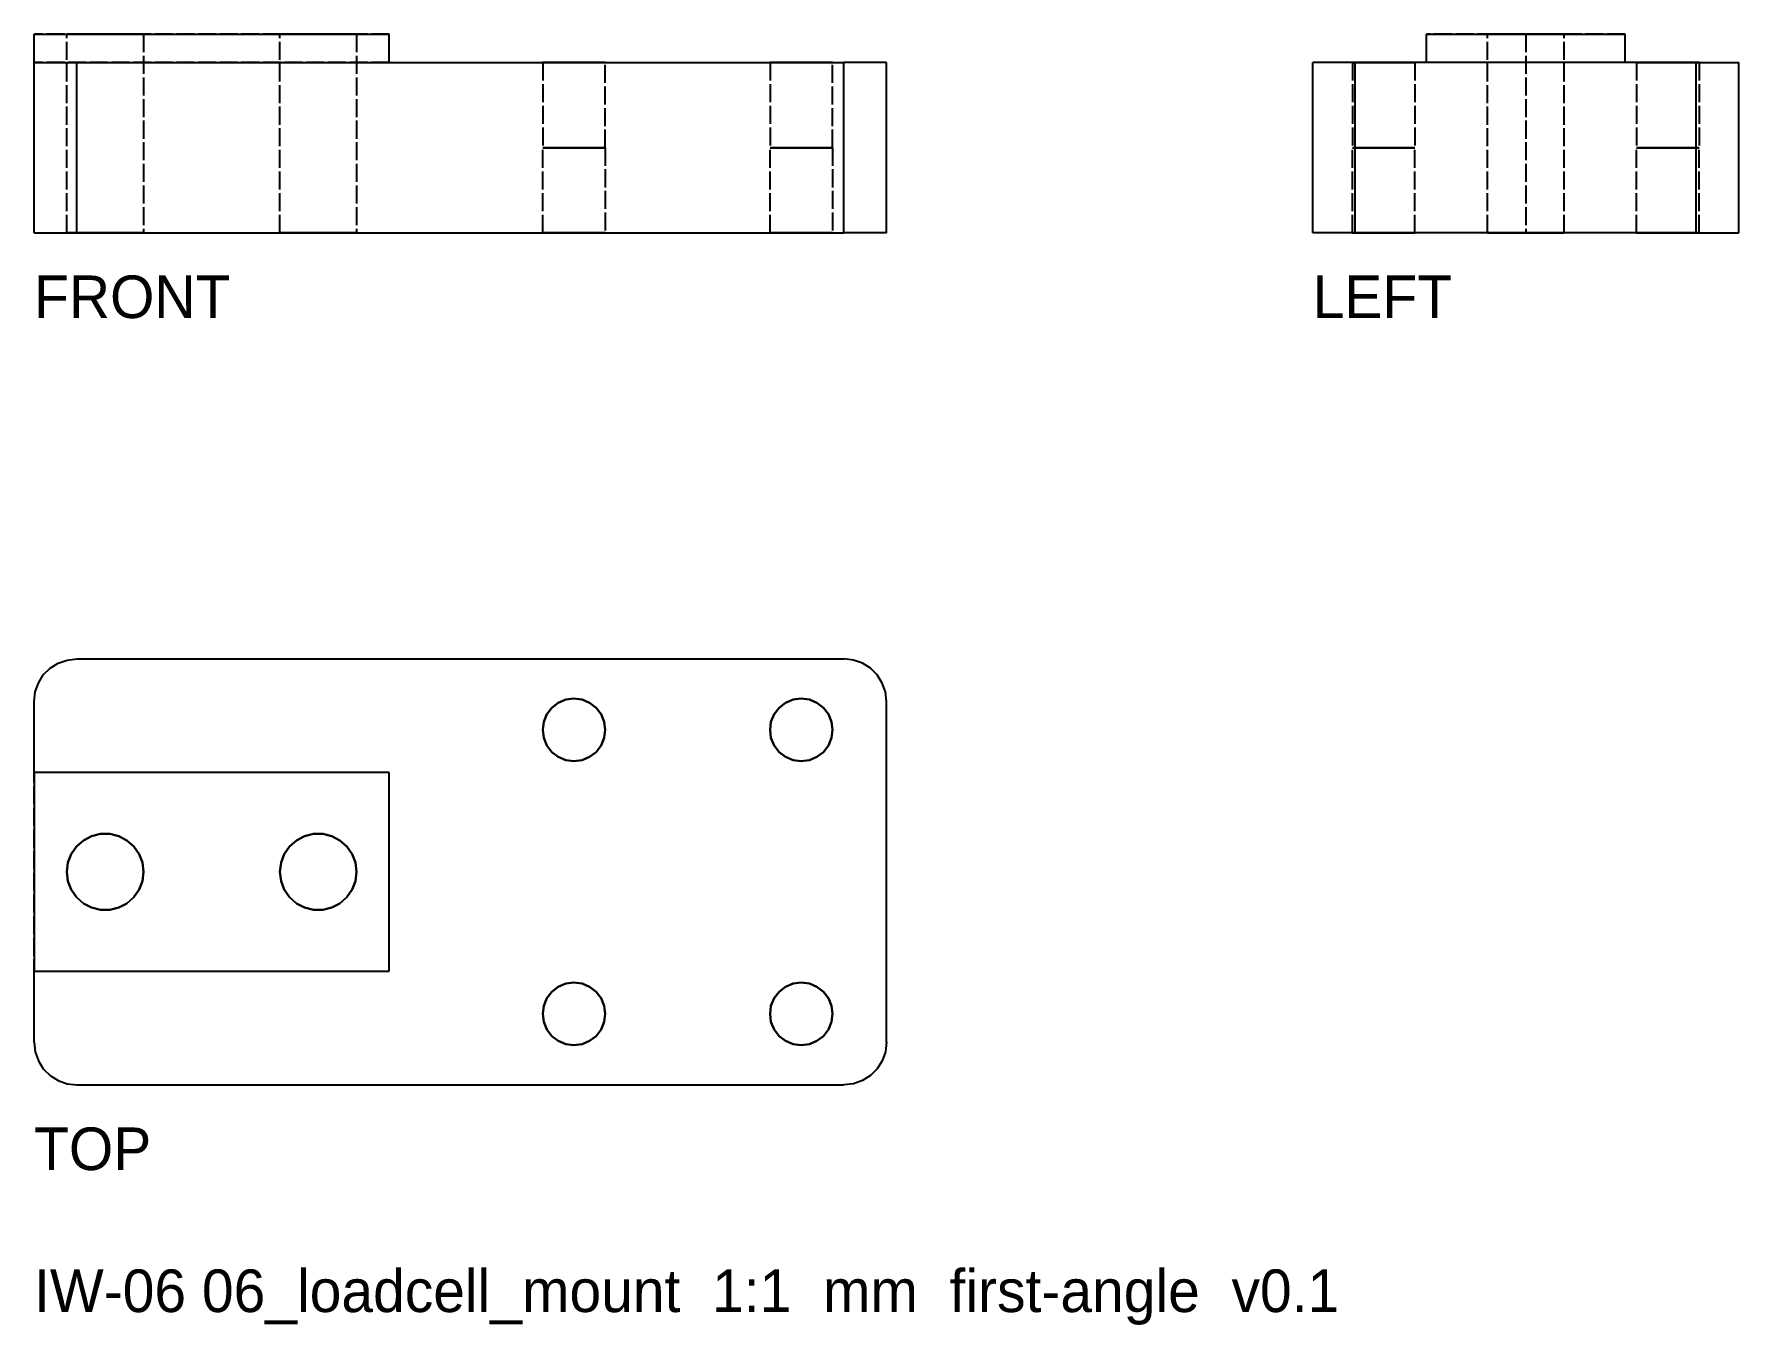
# Model space of a CAD drawing. Header units: millimetres. Extents: x 0 to 120, y -17 to 74.
import ezdxf

# ---------------------------------------------------------------- set-up
doc = ezdxf.new("R2010")
doc.units = ezdxf.units.MM
doc.linetypes.add('DASHED', pattern=[1.524, 1.27, -0.254])
for name, color, linetype in [('HIDDEN', 8, 'DASHED'), ('TEXT', 3, 'Continuous'), ('VISIBLE', 7, 'Continuous')]:
    doc.layers.add(name, color=color, linetype=linetype)

msp = doc.modelspace()

# ---------------------------------------------------------------- linework, layer by layer
at = {"layer": 'HIDDEN'}
for points in [[(0, 72), (0, 74)], [(25, 74), (0, 74)], [(7.7, 74), (7.63, 74), (7.43, 74), (7.11, 74), (6.68, 74), (6.17, 74), (5.6, 74), (5, 74), (4.4, 74), (3.83, 74), (3.32, 74), (2.89, 74), (2.57, 74), (2.37, 74), (2.3, 74)], [(2.3, 74), (2.37, 74), (2.57, 74), (2.89, 74), (3.32, 74), (3.83, 74), (4.4, 74), (5, 74), (5.6, 74), (6.17, 74), (6.68, 74), (7.11, 74), (7.43, 74), (7.63, 74), (7.7, 74)], [(2.3, 60), (2.3, 74)], [(7.7, 74), (7.7, 60)], [(22.7, 74), (22.63, 74), (22.43, 74), (22.11, 74), (21.68, 74), (21.17, 74), (20.6, 74), (20, 74), (19.4, 74), (18.83, 74), (18.32, 74), (17.89, 74), (17.57, 74), (17.37, 74), (17.3, 74)], [(17.3, 74), (17.37, 74), (17.57, 74), (17.89, 74), (18.32, 74), (18.83, 74), (19.4, 74), (20, 74), (20.6, 74), (21.17, 74), (21.68, 74), (22.11, 74), (22.43, 74), (22.63, 74), (22.7, 74)], [(17.3, 60), (17.3, 74)], [(22.7, 74), (22.7, 60)], [(25, 72), (25, 74)], [(98, 72), (98, 74)], [(112, 74), (98, 74)], [(107.7, 74), (107.63, 74), (107.43, 74), (107.11, 74), (106.68, 74), (106.17, 74), (105.6, 74), (105, 74), (104.4, 74), (103.83, 74), (103.32, 74), (102.89, 74), (102.57, 74), (102.37, 74), (102.3, 74)], [(102.3, 74), (102.32, 74), (102.37, 74), (102.45, 74), (102.57, 74), (102.71, 74), (102.89, 74), (103.09, 74), (103.32, 74), (103.56, 74), (103.83, 74), (104.11, 74), (104.4, 74), (104.7, 74), (105, 74)], [(107.7, 74), (107.63, 74), (107.43, 74), (107.11, 74), (106.68, 74), (106.17, 74), (105.6, 74), (105, 74), (104.4, 74), (103.83, 74), (103.32, 74), (102.89, 74), (102.57, 74), (102.37, 74), (102.3, 74)], [(102.3, 74), (102.32, 74), (102.37, 74), (102.45, 74), (102.57, 74), (102.71, 74), (102.89, 74), (103.09, 74), (103.32, 74), (103.56, 74), (103.83, 74), (104.11, 74), (104.4, 74), (104.7, 74), (105, 74)], [(102.3, 60), (102.3, 74)], [(102.3, 60), (102.3, 74)], [(105, 74), (105.3, 74), (105.6, 74), (105.89, 74), (106.17, 74), (106.44, 74), (106.68, 74), (106.91, 74), (107.11, 74), (107.29, 74), (107.43, 74), (107.55, 74), (107.63, 74), (107.68, 74), (107.7, 74)], [(105, 74), (105.3, 74), (105.6, 74), (105.89, 74), (106.17, 74), (106.44, 74), (106.68, 74), (106.91, 74), (107.11, 74), (107.29, 74), (107.43, 74), (107.55, 74), (107.63, 74), (107.68, 74), (107.7, 74)], [(105, 74), (105, 60)], [(105, 74), (105, 60)], [(107.7, 60), (107.7, 74)], [(107.7, 60), (107.7, 74)], [(112, 72), (112, 74)], [(0, 60), (0, 72)], [(0, 72), (25, 72)], [(25, 72), (0, 72)], [(0, 72), (0.02, 72), (0.08, 72), (0.17, 72), (0.3, 72), (0.46, 72), (0.65, 72), (0.88, 72), (1.13, 72), (1.4, 72), (1.7, 72), (2.01, 72), (2.33, 72), (2.66, 72), (3, 72)], [(3, 72), (57, 72)], [(40.2, 72), (40.14, 72), (39.98, 72), (39.72, 72), (39.37, 72), (38.95, 72), (38.49, 72), (38, 72), (37.51, 72), (37.05, 72), (36.63, 72), (36.28, 72), (36.02, 72), (35.86, 72), (35.8, 72)], [(35.8, 72), (35.86, 72), (36.02, 72), (36.28, 72), (36.63, 72), (37.05, 72), (37.51, 72), (38, 72), (38.49, 72), (38.95, 72), (39.37, 72), (39.72, 72), (39.98, 72), (40.14, 72), (40.2, 72)], [(40.2, 72), (40.14, 72), (39.98, 72), (39.72, 72), (39.37, 72), (38.95, 72), (38.49, 72), (38, 72), (37.51, 72), (37.05, 72), (36.63, 72), (36.28, 72), (36.02, 72), (35.86, 72), (35.8, 72)], [(35.8, 72), (35.86, 72), (36.02, 72), (36.28, 72), (36.63, 72), (37.05, 72), (37.51, 72), (38, 72), (38.49, 72), (38.95, 72), (39.37, 72), (39.72, 72), (39.98, 72), (40.14, 72), (40.2, 72)], [(35.8, 72), (35.8, 66)], [(35.8, 72), (35.8, 66)], [(40.2, 66), (40.2, 72)], [(40.2, 66), (40.2, 72)], [(56.2, 72), (56.14, 72), (55.98, 72), (55.72, 72), (55.37, 72), (54.95, 72), (54.49, 72), (54, 72), (53.51, 72), (53.05, 72), (52.63, 72), (52.28, 72), (52.02, 72), (51.86, 72), (51.8, 72)], [(51.8, 72), (51.86, 72), (52.02, 72), (52.28, 72), (52.63, 72), (53.05, 72), (53.51, 72), (54, 72), (54.49, 72), (54.95, 72), (55.37, 72), (55.72, 72), (55.98, 72), (56.14, 72), (56.2, 72)], [(56.2, 72), (56.14, 72), (55.98, 72), (55.72, 72), (55.37, 72), (54.95, 72), (54.49, 72), (54, 72), (53.51, 72), (53.05, 72), (52.63, 72), (52.28, 72), (52.02, 72), (51.86, 72), (51.8, 72)], [(51.8, 72), (51.86, 72), (52.02, 72), (52.28, 72), (52.63, 72), (53.05, 72), (53.51, 72), (54, 72), (54.49, 72), (54.95, 72), (55.37, 72), (55.72, 72), (55.98, 72), (56.14, 72), (56.2, 72)], [(51.8, 72), (51.8, 66)], [(51.8, 72), (51.8, 66)], [(56.2, 66), (56.2, 72)], [(56.2, 66), (56.2, 72)], [(60, 72), (59.98, 72), (59.92, 72), (59.83, 72), (59.7, 72), (59.54, 72), (59.35, 72), (59.12, 72), (58.87, 72), (58.6, 72), (58.3, 72), (57.99, 72), (57.67, 72), (57.34, 72), (57, 72)], [(60, 60), (60, 72)], [(93, 72), (92.66, 72), (92.33, 72), (92.01, 72), (91.7, 72), (91.4, 72), (91.13, 72), (90.88, 72), (90.65, 72), (90.46, 72), (90.3, 72), (90.17, 72), (90.08, 72), (90.02, 72), (90, 72)], [(90, 60), (90, 72)], [(97.2, 72), (97.14, 72), (96.98, 72), (96.72, 72), (96.37, 72), (95.95, 72), (95.49, 72), (95, 72), (94.51, 72), (94.05, 72), (93.63, 72), (93.28, 72), (93.02, 72), (92.86, 72), (92.8, 72)], [(92.8, 72), (92.81, 72), (92.86, 72), (92.92, 72), (93.02, 72), (93.14, 72), (93.28, 72), (93.44, 72), (93.63, 72), (93.83, 72), (94.05, 72), (94.27, 72), (94.51, 72), (94.75, 72), (95, 72)], [(97.2, 72), (97.14, 72), (96.98, 72), (96.72, 72), (96.37, 72), (95.95, 72), (95.49, 72), (95, 72), (94.51, 72), (94.05, 72), (93.63, 72), (93.28, 72), (93.02, 72), (92.86, 72), (92.8, 72)], [(92.8, 72), (92.81, 72), (92.86, 72), (92.92, 72), (93.02, 72), (93.14, 72), (93.28, 72), (93.44, 72), (93.63, 72), (93.83, 72), (94.05, 72), (94.27, 72), (94.51, 72), (94.75, 72), (95, 72)], [(92.8, 72), (92.8, 66)], [(92.8, 72), (92.8, 66)], [(117, 72), (93, 72)], [(95, 72), (95.25, 72), (95.49, 72), (95.73, 72), (95.95, 72), (96.17, 72), (96.37, 72), (96.56, 72), (96.72, 72), (96.86, 72), (96.98, 72), (97.08, 72), (97.14, 72), (97.19, 72), (97.2, 72)], [(95, 72), (95.25, 72), (95.49, 72), (95.73, 72), (95.95, 72), (96.17, 72), (96.37, 72), (96.56, 72), (96.72, 72), (96.86, 72), (96.98, 72), (97.08, 72), (97.14, 72), (97.19, 72), (97.2, 72)], [(97.2, 72), (97.2, 66)], [(97.2, 72), (97.2, 66)], [(112, 72), (98, 72)], [(117.2, 72), (117.14, 72), (116.98, 72), (116.72, 72), (116.37, 72), (115.95, 72), (115.49, 72), (115, 72), (114.51, 72), (114.05, 72), (113.63, 72), (113.28, 72), (113.02, 72), (112.86, 72), (112.8, 72)], [(112.8, 72), (112.81, 72), (112.86, 72), (112.92, 72), (113.02, 72), (113.14, 72), (113.28, 72), (113.44, 72), (113.63, 72), (113.83, 72), (114.05, 72), (114.27, 72), (114.51, 72), (114.75, 72), (115, 72)], [(117.2, 72), (117.14, 72), (116.98, 72), (116.72, 72), (116.37, 72), (115.95, 72), (115.49, 72), (115, 72), (114.51, 72), (114.05, 72), (113.63, 72), (113.28, 72), (113.02, 72), (112.86, 72), (112.8, 72)], [(112.8, 72), (112.81, 72), (112.86, 72), (112.92, 72), (113.02, 72), (113.14, 72), (113.28, 72), (113.44, 72), (113.63, 72), (113.83, 72), (114.05, 72), (114.27, 72), (114.51, 72), (114.75, 72), (115, 72)], [(112.8, 72), (112.8, 66)], [(112.8, 72), (112.8, 66)], [(115, 72), (115.25, 72), (115.49, 72), (115.73, 72), (115.95, 72), (116.17, 72), (116.37, 72), (116.56, 72), (116.72, 72), (116.86, 72), (116.98, 72), (117.08, 72), (117.14, 72), (117.19, 72), (117.2, 72)], [(115, 72), (115.25, 72), (115.49, 72), (115.73, 72), (115.95, 72), (116.17, 72), (116.37, 72), (116.56, 72), (116.72, 72), (116.86, 72), (116.98, 72), (117.08, 72), (117.14, 72), (117.19, 72), (117.2, 72)], [(117, 72), (117.34, 72), (117.67, 72), (117.99, 72), (118.3, 72), (118.6, 72), (118.87, 72), (119.12, 72), (119.35, 72), (119.54, 72), (119.7, 72), (119.83, 72), (119.92, 72), (119.98, 72), (120, 72)], [(117.2, 72), (117.2, 66)], [(117.2, 72), (117.2, 66)], [(120, 60), (120, 72)], [(40.2, 66), (40.14, 66), (39.98, 66), (39.72, 66), (39.37, 66), (38.95, 66), (38.49, 66), (38, 66), (37.51, 66), (37.05, 66), (36.63, 66), (36.28, 66), (36.02, 66), (35.86, 66), (35.8, 66)], [(35.8, 66), (35.86, 66), (36.02, 66), (36.28, 66), (36.63, 66), (37.05, 66), (37.51, 66), (38, 66), (38.49, 66), (38.95, 66), (39.37, 66), (39.72, 66), (39.98, 66), (40.14, 66), (40.2, 66)], [(40.2, 66), (40.14, 66), (39.98, 66), (39.72, 66), (39.37, 66), (38.95, 66), (38.49, 66), (38, 66), (37.51, 66), (37.05, 66), (36.63, 66), (36.28, 66), (36.02, 66), (35.86, 66), (35.8, 66)], [(35.8, 66), (35.86, 66), (36.02, 66), (36.28, 66), (36.63, 66), (37.05, 66), (37.51, 66), (38, 66), (38.49, 66), (38.95, 66), (39.37, 66), (39.72, 66), (39.98, 66), (40.14, 66), (40.2, 66)], [(35.8, 60), (35.8, 66)], [(35.8, 60), (35.8, 66)], [(40.2, 66), (40.2, 60)], [(40.2, 66), (40.2, 60)], [(56.2, 66), (56.14, 66), (55.98, 66), (55.72, 66), (55.37, 66), (54.95, 66), (54.49, 66), (54, 66), (53.51, 66), (53.05, 66), (52.63, 66), (52.28, 66), (52.02, 66), (51.86, 66), (51.8, 66)], [(51.8, 66), (51.86, 66), (52.02, 66), (52.28, 66), (52.63, 66), (53.05, 66), (53.51, 66), (54, 66), (54.49, 66), (54.95, 66), (55.37, 66), (55.72, 66), (55.98, 66), (56.14, 66), (56.2, 66)], [(56.2, 66), (56.14, 66), (55.98, 66), (55.72, 66), (55.37, 66), (54.95, 66), (54.49, 66), (54, 66), (53.51, 66), (53.05, 66), (52.63, 66), (52.28, 66), (52.02, 66), (51.86, 66), (51.8, 66)], [(51.8, 66), (51.86, 66), (52.02, 66), (52.28, 66), (52.63, 66), (53.05, 66), (53.51, 66), (54, 66), (54.49, 66), (54.95, 66), (55.37, 66), (55.72, 66), (55.98, 66), (56.14, 66), (56.2, 66)], [(51.8, 60), (51.8, 66)], [(51.8, 60), (51.8, 66)], [(56.2, 66), (56.2, 60)], [(56.2, 66), (56.2, 60)], [(95, 66), (94.75, 66), (94.51, 66), (94.27, 66), (94.05, 66), (93.83, 66), (93.63, 66), (93.44, 66), (93.28, 66), (93.14, 66), (93.02, 66), (92.92, 66), (92.86, 66), (92.81, 66), (92.8, 66)], [(92.8, 66), (92.86, 66), (93.02, 66), (93.28, 66), (93.63, 66), (94.05, 66), (94.51, 66), (95, 66), (95.49, 66), (95.95, 66), (96.37, 66), (96.72, 66), (96.98, 66), (97.14, 66), (97.2, 66)], [(95, 66), (94.75, 66), (94.51, 66), (94.27, 66), (94.05, 66), (93.83, 66), (93.63, 66), (93.44, 66), (93.28, 66), (93.14, 66), (93.02, 66), (92.92, 66), (92.86, 66), (92.81, 66), (92.8, 66)], [(92.8, 66), (92.86, 66), (93.02, 66), (93.28, 66), (93.63, 66), (94.05, 66), (94.51, 66), (95, 66), (95.49, 66), (95.95, 66), (96.37, 66), (96.72, 66), (96.98, 66), (97.14, 66), (97.2, 66)], [(92.8, 60), (92.8, 66)], [(92.8, 60), (92.8, 66)], [(97.2, 66), (97.19, 66), (97.14, 66), (97.08, 66), (96.98, 66), (96.86, 66), (96.72, 66), (96.56, 66), (96.37, 66), (96.17, 66), (95.95, 66), (95.73, 66), (95.49, 66), (95.25, 66), (95, 66)], [(97.2, 66), (97.19, 66), (97.14, 66), (97.08, 66), (96.98, 66), (96.86, 66), (96.72, 66), (96.56, 66), (96.37, 66), (96.17, 66), (95.95, 66), (95.73, 66), (95.49, 66), (95.25, 66), (95, 66)], [(97.2, 60), (97.2, 66)], [(97.2, 60), (97.2, 66)], [(115, 66), (114.75, 66), (114.51, 66), (114.27, 66), (114.05, 66), (113.83, 66), (113.63, 66), (113.44, 66), (113.28, 66), (113.14, 66), (113.02, 66), (112.92, 66), (112.86, 66), (112.81, 66), (112.8, 66)], [(112.8, 66), (112.86, 66), (113.02, 66), (113.28, 66), (113.63, 66), (114.05, 66), (114.51, 66), (115, 66), (115.49, 66), (115.95, 66), (116.37, 66), (116.72, 66), (116.98, 66), (117.14, 66), (117.2, 66)], [(115, 66), (114.75, 66), (114.51, 66), (114.27, 66), (114.05, 66), (113.83, 66), (113.63, 66), (113.44, 66), (113.28, 66), (113.14, 66), (113.02, 66), (112.92, 66), (112.86, 66), (112.81, 66), (112.8, 66)], [(112.8, 66), (112.86, 66), (113.02, 66), (113.28, 66), (113.63, 66), (114.05, 66), (114.51, 66), (115, 66), (115.49, 66), (115.95, 66), (116.37, 66), (116.72, 66), (116.98, 66), (117.14, 66), (117.2, 66)], [(112.8, 60), (112.8, 66)], [(112.8, 60), (112.8, 66)], [(117.2, 66), (117.19, 66), (117.14, 66), (117.08, 66), (116.98, 66), (116.86, 66), (116.72, 66), (116.56, 66), (116.37, 66), (116.17, 66), (115.95, 66), (115.73, 66), (115.49, 66), (115.25, 66), (115, 66)], [(117.2, 66), (117.19, 66), (117.14, 66), (117.08, 66), (116.98, 66), (116.86, 66), (116.72, 66), (116.56, 66), (116.37, 66), (116.17, 66), (115.95, 66), (115.73, 66), (115.49, 66), (115.25, 66), (115, 66)], [(117.2, 60), (117.2, 66)], [(117.2, 60), (117.2, 66)], [(0, 60), (0.02, 60), (0.08, 60), (0.17, 60), (0.3, 60), (0.46, 60), (0.65, 60), (0.88, 60), (1.13, 60), (1.4, 60), (1.7, 60), (2.01, 60), (2.33, 60), (2.66, 60), (3, 60)], [(7.7, 60), (7.63, 60), (7.43, 60), (7.11, 60), (6.68, 60), (6.17, 60), (5.6, 60), (5, 60), (4.4, 60), (3.83, 60), (3.32, 60), (2.89, 60), (2.57, 60), (2.37, 60), (2.3, 60)], [(2.3, 60), (2.37, 60), (2.57, 60), (2.89, 60), (3.32, 60), (3.83, 60), (4.4, 60), (5, 60), (5.6, 60), (6.17, 60), (6.68, 60), (7.11, 60), (7.43, 60), (7.63, 60), (7.7, 60)], [(3, 60), (57, 60)], [(22.7, 60), (22.63, 60), (22.43, 60), (22.11, 60), (21.68, 60), (21.17, 60), (20.6, 60), (20, 60), (19.4, 60), (18.83, 60), (18.32, 60), (17.89, 60), (17.57, 60), (17.37, 60), (17.3, 60)], [(17.3, 60), (17.37, 60), (17.57, 60), (17.89, 60), (18.32, 60), (18.83, 60), (19.4, 60), (20, 60), (20.6, 60), (21.17, 60), (21.68, 60), (22.11, 60), (22.43, 60), (22.63, 60), (22.7, 60)], [(40.2, 60), (40.14, 60), (39.98, 60), (39.72, 60), (39.37, 60), (38.95, 60), (38.49, 60), (38, 60), (37.51, 60), (37.05, 60), (36.63, 60), (36.28, 60), (36.02, 60), (35.86, 60), (35.8, 60)], [(35.8, 60), (35.86, 60), (36.02, 60), (36.28, 60), (36.63, 60), (37.05, 60), (37.51, 60), (38, 60), (38.49, 60), (38.95, 60), (39.37, 60), (39.72, 60), (39.98, 60), (40.14, 60), (40.2, 60)], [(40.2, 60), (40.14, 60), (39.98, 60), (39.72, 60), (39.37, 60), (38.95, 60), (38.49, 60), (38, 60), (37.51, 60), (37.05, 60), (36.63, 60), (36.28, 60), (36.02, 60), (35.86, 60), (35.8, 60)], [(35.8, 60), (35.86, 60), (36.02, 60), (36.28, 60), (36.63, 60), (37.05, 60), (37.51, 60), (38, 60), (38.49, 60), (38.95, 60), (39.37, 60), (39.72, 60), (39.98, 60), (40.14, 60), (40.2, 60)], [(56.2, 60), (56.14, 60), (55.98, 60), (55.72, 60), (55.37, 60), (54.95, 60), (54.49, 60), (54, 60), (53.51, 60), (53.05, 60), (52.63, 60), (52.28, 60), (52.02, 60), (51.86, 60), (51.8, 60)], [(51.8, 60), (51.86, 60), (52.02, 60), (52.28, 60), (52.63, 60), (53.05, 60), (53.51, 60), (54, 60), (54.49, 60), (54.95, 60), (55.37, 60), (55.72, 60), (55.98, 60), (56.14, 60), (56.2, 60)], [(56.2, 60), (56.14, 60), (55.98, 60), (55.72, 60), (55.37, 60), (54.95, 60), (54.49, 60), (54, 60), (53.51, 60), (53.05, 60), (52.63, 60), (52.28, 60), (52.02, 60), (51.86, 60), (51.8, 60)], [(51.8, 60), (51.86, 60), (52.02, 60), (52.28, 60), (52.63, 60), (53.05, 60), (53.51, 60), (54, 60), (54.49, 60), (54.95, 60), (55.37, 60), (55.72, 60), (55.98, 60), (56.14, 60), (56.2, 60)], [(60, 60), (59.98, 60), (59.92, 60), (59.83, 60), (59.7, 60), (59.54, 60), (59.35, 60), (59.12, 60), (58.87, 60), (58.6, 60), (58.3, 60), (57.99, 60), (57.67, 60), (57.34, 60), (57, 60)], [(93, 60), (92.66, 60), (92.33, 60), (92.01, 60), (91.7, 60), (91.4, 60), (91.13, 60), (90.88, 60), (90.65, 60), (90.46, 60), (90.3, 60), (90.17, 60), (90.08, 60), (90.02, 60), (90, 60)], [(95, 60), (94.75, 60), (94.51, 60), (94.27, 60), (94.05, 60), (93.83, 60), (93.63, 60), (93.44, 60), (93.28, 60), (93.14, 60), (93.02, 60), (92.92, 60), (92.86, 60), (92.81, 60), (92.8, 60)], [(92.8, 60), (92.86, 60), (93.02, 60), (93.28, 60), (93.63, 60), (94.05, 60), (94.51, 60), (95, 60), (95.49, 60), (95.95, 60), (96.37, 60), (96.72, 60), (96.98, 60), (97.14, 60), (97.2, 60)], [(95, 60), (94.75, 60), (94.51, 60), (94.27, 60), (94.05, 60), (93.83, 60), (93.63, 60), (93.44, 60), (93.28, 60), (93.14, 60), (93.02, 60), (92.92, 60), (92.86, 60), (92.81, 60), (92.8, 60)], [(92.8, 60), (92.86, 60), (93.02, 60), (93.28, 60), (93.63, 60), (94.05, 60), (94.51, 60), (95, 60), (95.49, 60), (95.95, 60), (96.37, 60), (96.72, 60), (96.98, 60), (97.14, 60), (97.2, 60)], [(117, 60), (93, 60)], [(97.2, 60), (97.19, 60), (97.14, 60), (97.08, 60), (96.98, 60), (96.86, 60), (96.72, 60), (96.56, 60), (96.37, 60), (96.17, 60), (95.95, 60), (95.73, 60), (95.49, 60), (95.25, 60), (95, 60)], [(97.2, 60), (97.19, 60), (97.14, 60), (97.08, 60), (96.98, 60), (96.86, 60), (96.72, 60), (96.56, 60), (96.37, 60), (96.17, 60), (95.95, 60), (95.73, 60), (95.49, 60), (95.25, 60), (95, 60)], [(105, 60), (104.7, 60), (104.4, 60), (104.11, 60), (103.83, 60), (103.56, 60), (103.32, 60), (103.09, 60), (102.89, 60), (102.71, 60), (102.57, 60), (102.45, 60), (102.37, 60), (102.32, 60), (102.3, 60)], [(102.3, 60), (102.37, 60), (102.57, 60), (102.89, 60), (103.32, 60), (103.83, 60), (104.4, 60), (105, 60), (105.6, 60), (106.17, 60), (106.68, 60), (107.11, 60), (107.43, 60), (107.63, 60), (107.7, 60)], [(105, 60), (104.7, 60), (104.4, 60), (104.11, 60), (103.83, 60), (103.56, 60), (103.32, 60), (103.09, 60), (102.89, 60), (102.71, 60), (102.57, 60), (102.45, 60), (102.37, 60), (102.32, 60), (102.3, 60)], [(102.3, 60), (102.37, 60), (102.57, 60), (102.89, 60), (103.32, 60), (103.83, 60), (104.4, 60), (105, 60), (105.6, 60), (106.17, 60), (106.68, 60), (107.11, 60), (107.43, 60), (107.63, 60), (107.7, 60)], [(107.7, 60), (107.68, 60), (107.63, 60), (107.55, 60), (107.43, 60), (107.29, 60), (107.11, 60), (106.91, 60), (106.68, 60), (106.44, 60), (106.17, 60), (105.89, 60), (105.6, 60), (105.3, 60), (105, 60)], [(107.7, 60), (107.68, 60), (107.63, 60), (107.55, 60), (107.43, 60), (107.29, 60), (107.11, 60), (106.91, 60), (106.68, 60), (106.44, 60), (106.17, 60), (105.89, 60), (105.6, 60), (105.3, 60), (105, 60)], [(115, 60), (114.75, 60), (114.51, 60), (114.27, 60), (114.05, 60), (113.83, 60), (113.63, 60), (113.44, 60), (113.28, 60), (113.14, 60), (113.02, 60), (112.92, 60), (112.86, 60), (112.81, 60), (112.8, 60)], [(112.8, 60), (112.86, 60), (113.02, 60), (113.28, 60), (113.63, 60), (114.05, 60), (114.51, 60), (115, 60), (115.49, 60), (115.95, 60), (116.37, 60), (116.72, 60), (116.98, 60), (117.14, 60), (117.2, 60)], [(115, 60), (114.75, 60), (114.51, 60), (114.27, 60), (114.05, 60), (113.83, 60), (113.63, 60), (113.44, 60), (113.28, 60), (113.14, 60), (113.02, 60), (112.92, 60), (112.86, 60), (112.81, 60), (112.8, 60)], [(112.8, 60), (112.86, 60), (113.02, 60), (113.28, 60), (113.63, 60), (114.05, 60), (114.51, 60), (115, 60), (115.49, 60), (115.95, 60), (116.37, 60), (116.72, 60), (116.98, 60), (117.14, 60), (117.2, 60)], [(117.2, 60), (117.19, 60), (117.14, 60), (117.08, 60), (116.98, 60), (116.86, 60), (116.72, 60), (116.56, 60), (116.37, 60), (116.17, 60), (115.95, 60), (115.73, 60), (115.49, 60), (115.25, 60), (115, 60)], [(117.2, 60), (117.19, 60), (117.14, 60), (117.08, 60), (116.98, 60), (116.86, 60), (116.72, 60), (116.56, 60), (116.37, 60), (116.17, 60), (115.95, 60), (115.73, 60), (115.49, 60), (115.25, 60), (115, 60)], [(117, 60), (117.34, 60), (117.67, 60), (117.99, 60), (118.3, 60), (118.6, 60), (118.87, 60), (119.12, 60), (119.35, 60), (119.54, 60), (119.7, 60), (119.83, 60), (119.92, 60), (119.98, 60), (120, 60)], [(0, 27), (0.08, 27.67), (0.3, 28.3), (0.65, 28.87), (1.13, 29.35), (1.7, 29.7), (2.33, 29.92), (3, 30)], [(3, 30), (57, 30)], [(60, 27), (59.92, 27.67), (59.7, 28.3), (59.35, 28.87), (58.87, 29.35), (58.3, 29.7), (57.67, 29.92), (57, 30)], [(0, 3), (0, 27)], [(40.2, 25), (40.13, 25.57), (39.91, 26.1), (39.56, 26.56), (39.1, 26.91), (38.57, 27.13), (38, 27.2), (37.43, 27.13), (36.9, 26.91), (36.44, 26.56), (36.09, 26.1), (35.87, 25.57), (35.8, 25), (35.87, 24.43), (36.09, 23.9), (36.44, 23.44), (36.9, 23.09), (37.43, 22.87), (38, 22.8), (38.57, 22.87), (39.1, 23.09), (39.56, 23.44), (39.91, 23.9), (40.13, 24.43), (40.2, 25)], [(40.2, 25), (40.13, 25.57), (39.91, 26.1), (39.56, 26.56), (39.1, 26.91), (38.57, 27.13), (38, 27.2), (37.43, 27.13), (36.9, 26.91), (36.44, 26.56), (36.09, 26.1), (35.87, 25.57), (35.8, 25), (35.87, 24.43), (36.09, 23.9), (36.44, 23.44), (36.9, 23.09), (37.43, 22.87), (38, 22.8), (38.57, 22.87), (39.1, 23.09), (39.56, 23.44), (39.91, 23.9), (40.13, 24.43), (40.2, 25)], [(56.2, 25), (56.13, 25.57), (55.91, 26.1), (55.56, 26.56), (55.1, 26.91), (54.57, 27.13), (54, 27.2), (53.43, 27.13), (52.9, 26.91), (52.44, 26.56), (52.09, 26.1), (51.87, 25.57), (51.8, 25), (51.87, 24.43), (52.09, 23.9), (52.44, 23.44), (52.9, 23.09), (53.43, 22.87), (54, 22.8), (54.57, 22.87), (55.1, 23.09), (55.56, 23.44), (55.91, 23.9), (56.13, 24.43), (56.2, 25)], [(56.2, 25), (56.13, 25.57), (55.91, 26.1), (55.56, 26.56), (55.1, 26.91), (54.57, 27.13), (54, 27.2), (53.43, 27.13), (52.9, 26.91), (52.44, 26.56), (52.09, 26.1), (51.87, 25.57), (51.8, 25), (51.87, 24.43), (52.09, 23.9), (52.44, 23.44), (52.9, 23.09), (53.43, 22.87), (54, 22.8), (54.57, 22.87), (55.1, 23.09), (55.56, 23.44), (55.91, 23.9), (56.13, 24.43), (56.2, 25)], [(60, 3), (60, 27)], [(25, 22), (0, 22)], [(25, 8), (25, 22)], [(7.7, 15), (7.62, 15.65), (7.39, 16.25), (7.02, 16.79), (6.53, 17.22), (5.96, 17.52), (5.33, 17.68), (4.67, 17.68), (4.04, 17.52), (3.47, 17.22), (2.98, 16.79), (2.61, 16.25), (2.38, 15.65), (2.3, 15), (2.38, 14.35), (2.61, 13.75), (2.98, 13.21), (3.47, 12.78), (4.04, 12.48), (4.67, 12.32), (5.33, 12.32), (5.96, 12.48), (6.53, 12.78), (7.02, 13.21), (7.39, 13.75), (7.62, 14.35), (7.7, 15)], [(22.7, 15), (22.62, 15.65), (22.39, 16.25), (22.02, 16.79), (21.53, 17.22), (20.96, 17.52), (20.33, 17.68), (19.67, 17.68), (19.04, 17.52), (18.47, 17.22), (17.98, 16.79), (17.61, 16.25), (17.38, 15.65), (17.3, 15), (17.38, 14.35), (17.61, 13.75), (17.98, 13.21), (18.47, 12.78), (19.04, 12.48), (19.67, 12.32), (20.33, 12.32), (20.96, 12.48), (21.53, 12.78), (22.02, 13.21), (22.39, 13.75), (22.62, 14.35), (22.7, 15)], [(0, 8), (25, 8)], [(40.2, 5), (40.13, 5.57), (39.91, 6.1), (39.56, 6.56), (39.1, 6.91), (38.57, 7.13), (38, 7.2), (37.43, 7.13), (36.9, 6.91), (36.44, 6.56), (36.09, 6.1), (35.87, 5.57), (35.8, 5), (35.87, 4.43), (36.09, 3.9), (36.44, 3.44), (36.9, 3.09), (37.43, 2.87), (38, 2.8), (38.57, 2.87), (39.1, 3.09), (39.56, 3.44), (39.91, 3.9), (40.13, 4.43), (40.2, 5)], [(40.2, 5), (40.13, 5.57), (39.91, 6.1), (39.56, 6.56), (39.1, 6.91), (38.57, 7.13), (38, 7.2), (37.43, 7.13), (36.9, 6.91), (36.44, 6.56), (36.09, 6.1), (35.87, 5.57), (35.8, 5), (35.87, 4.43), (36.09, 3.9), (36.44, 3.44), (36.9, 3.09), (37.43, 2.87), (38, 2.8), (38.57, 2.87), (39.1, 3.09), (39.56, 3.44), (39.91, 3.9), (40.13, 4.43), (40.2, 5)], [(56.2, 5), (56.13, 5.57), (55.91, 6.1), (55.56, 6.56), (55.1, 6.91), (54.57, 7.13), (54, 7.2), (53.43, 7.13), (52.9, 6.91), (52.44, 6.56), (52.09, 6.1), (51.87, 5.57), (51.8, 5), (51.87, 4.43), (52.09, 3.9), (52.44, 3.44), (52.9, 3.09), (53.43, 2.87), (54, 2.8), (54.57, 2.87), (55.1, 3.09), (55.56, 3.44), (55.91, 3.9), (56.13, 4.43), (56.2, 5)], [(56.2, 5), (56.13, 5.57), (55.91, 6.1), (55.56, 6.56), (55.1, 6.91), (54.57, 7.13), (54, 7.2), (53.43, 7.13), (52.9, 6.91), (52.44, 6.56), (52.09, 6.1), (51.87, 5.57), (51.8, 5), (51.87, 4.43), (52.09, 3.9), (52.44, 3.44), (52.9, 3.09), (53.43, 2.87), (54, 2.8), (54.57, 2.87), (55.1, 3.09), (55.56, 3.44), (55.91, 3.9), (56.13, 4.43), (56.2, 5)], [(0, 3), (0.08, 2.33), (0.3, 1.7), (0.65, 1.13), (1.13, 0.65), (1.7, 0.3), (2.33, 0.08), (3, 0)], [(60, 3), (59.92, 2.33), (59.7, 1.7), (59.35, 1.13), (58.87, 0.65), (58.3, 0.3), (57.67, 0.08), (57, 0)], [(3, 0), (57, 0)]]:
    msp.add_lwpolyline(points, dxfattribs=at)
at = {"layer": 'VISIBLE'}
for points in [[(0, 72), (0, 74)], [(0, 74), (25, 74)], [(25, 72), (25, 74)], [(98, 72), (98, 74)], [(98, 74), (112, 74)], [(112, 72), (112, 74)], [(0, 60), (0, 72)], [(0, 72), (0.02, 72), (0.08, 72), (0.17, 72), (0.3, 72), (0.46, 72), (0.65, 72), (0.88, 72), (1.13, 72), (1.4, 72), (1.7, 72), (2.01, 72), (2.33, 72), (2.66, 72), (3, 72)], [(3, 72), (57, 72)], [(3, 60), (3, 72)], [(60, 72), (59.98, 72), (59.92, 72), (59.83, 72), (59.7, 72), (59.54, 72), (59.35, 72), (59.12, 72), (58.87, 72), (58.6, 72), (58.3, 72), (57.99, 72), (57.67, 72), (57.34, 72), (57, 72)], [(57, 60), (57, 72)], [(60, 60), (60, 72)], [(93, 72), (92.66, 72), (92.33, 72), (92.01, 72), (91.7, 72), (91.4, 72), (91.13, 72), (90.88, 72), (90.65, 72), (90.46, 72), (90.3, 72), (90.17, 72), (90.08, 72), (90.02, 72), (90, 72)], [(90, 60), (90, 72)], [(93, 60), (93, 72)], [(98, 72), (93, 72)], [(117, 72), (112, 72)], [(117, 60), (117, 72)], [(117, 72), (117.34, 72), (117.67, 72), (117.99, 72), (118.3, 72), (118.6, 72), (118.87, 72), (119.12, 72), (119.35, 72), (119.54, 72), (119.7, 72), (119.83, 72), (119.92, 72), (119.98, 72), (120, 72)], [(120, 60), (120, 72)], [(0, 60), (0.02, 60), (0.08, 60), (0.17, 60), (0.3, 60), (0.46, 60), (0.65, 60), (0.88, 60), (1.13, 60), (1.4, 60), (1.7, 60), (2.01, 60), (2.33, 60), (2.66, 60), (3, 60)], [(3, 60), (57, 60)], [(60, 60), (59.98, 60), (59.92, 60), (59.83, 60), (59.7, 60), (59.54, 60), (59.35, 60), (59.12, 60), (58.87, 60), (58.6, 60), (58.3, 60), (57.99, 60), (57.67, 60), (57.34, 60), (57, 60)], [(93, 60), (92.66, 60), (92.33, 60), (92.01, 60), (91.7, 60), (91.4, 60), (91.13, 60), (90.88, 60), (90.65, 60), (90.46, 60), (90.3, 60), (90.17, 60), (90.08, 60), (90.02, 60), (90, 60)], [(117, 60), (93, 60)], [(117, 60), (117.34, 60), (117.67, 60), (117.99, 60), (118.3, 60), (118.6, 60), (118.87, 60), (119.12, 60), (119.35, 60), (119.54, 60), (119.7, 60), (119.83, 60), (119.92, 60), (119.98, 60), (120, 60)], [(0, 27), (0.08, 27.67), (0.3, 28.3), (0.65, 28.87), (1.13, 29.35), (1.7, 29.7), (2.33, 29.92), (3, 30)], [(3, 30), (57, 30)], [(60, 27), (59.92, 27.67), (59.7, 28.3), (59.35, 28.87), (58.87, 29.35), (58.3, 29.7), (57.67, 29.92), (57, 30)], [(0, 22), (0, 27)], [(40.2, 25), (40.13, 24.43), (39.91, 23.9), (39.56, 23.44), (39.1, 23.09), (38.57, 22.87), (38, 22.8), (37.43, 22.87), (36.9, 23.09), (36.44, 23.44), (36.09, 23.9), (35.87, 24.43), (35.8, 25), (35.87, 25.57), (36.09, 26.1), (36.44, 26.56), (36.9, 26.91), (37.43, 27.13), (38, 27.2), (38.57, 27.13), (39.1, 26.91), (39.56, 26.56), (39.91, 26.1), (40.13, 25.57), (40.2, 25)], [(56.2, 25), (56.13, 24.43), (55.91, 23.9), (55.56, 23.44), (55.1, 23.09), (54.57, 22.87), (54, 22.8), (53.43, 22.87), (52.9, 23.09), (52.44, 23.44), (52.09, 23.9), (51.87, 24.43), (51.8, 25), (51.87, 25.57), (52.09, 26.1), (52.44, 26.56), (52.9, 26.91), (53.43, 27.13), (54, 27.2), (54.57, 27.13), (55.1, 26.91), (55.56, 26.56), (55.91, 26.1), (56.13, 25.57), (56.2, 25)], [(60, 3), (60, 27)], [(0, 22), (0, 8)], [(25, 22), (0, 22)], [(25, 8), (25, 22)], [(7.7, 15), (7.62, 14.35), (7.39, 13.75), (7.02, 13.21), (6.53, 12.78), (5.96, 12.48), (5.33, 12.32), (4.67, 12.32), (4.04, 12.48), (3.47, 12.78), (2.98, 13.21), (2.61, 13.75), (2.38, 14.35), (2.3, 15), (2.38, 15.65), (2.61, 16.25), (2.98, 16.79), (3.47, 17.22), (4.04, 17.52), (4.67, 17.68), (5.33, 17.68), (5.96, 17.52), (6.53, 17.22), (7.02, 16.79), (7.39, 16.25), (7.62, 15.65), (7.7, 15)], [(22.7, 15), (22.62, 14.35), (22.39, 13.75), (22.02, 13.21), (21.53, 12.78), (20.96, 12.48), (20.33, 12.32), (19.67, 12.32), (19.04, 12.48), (18.47, 12.78), (17.98, 13.21), (17.61, 13.75), (17.38, 14.35), (17.3, 15), (17.38, 15.65), (17.61, 16.25), (17.98, 16.79), (18.47, 17.22), (19.04, 17.52), (19.67, 17.68), (20.33, 17.68), (20.96, 17.52), (21.53, 17.22), (22.02, 16.79), (22.39, 16.25), (22.62, 15.65), (22.7, 15)], [(0, 3), (0, 8)], [(0, 8), (25, 8)], [(40.2, 5), (40.13, 4.43), (39.91, 3.9), (39.56, 3.44), (39.1, 3.09), (38.57, 2.87), (38, 2.8), (37.43, 2.87), (36.9, 3.09), (36.44, 3.44), (36.09, 3.9), (35.87, 4.43), (35.8, 5), (35.87, 5.57), (36.09, 6.1), (36.44, 6.56), (36.9, 6.91), (37.43, 7.13), (38, 7.2), (38.57, 7.13), (39.1, 6.91), (39.56, 6.56), (39.91, 6.1), (40.13, 5.57), (40.2, 5)], [(56.2, 5), (56.13, 4.43), (55.91, 3.9), (55.56, 3.44), (55.1, 3.09), (54.57, 2.87), (54, 2.8), (53.43, 2.87), (52.9, 3.09), (52.44, 3.44), (52.09, 3.9), (51.87, 4.43), (51.8, 5), (51.87, 5.57), (52.09, 6.1), (52.44, 6.56), (52.9, 6.91), (53.43, 7.13), (54, 7.2), (54.57, 7.13), (55.1, 6.91), (55.56, 6.56), (55.91, 6.1), (56.13, 5.57), (56.2, 5)], [(0, 3), (0.08, 2.33), (0.3, 1.7), (0.65, 1.13), (1.13, 0.65), (1.7, 0.3), (2.33, 0.08), (3, 0)], [(60, 3), (59.92, 2.33), (59.7, 1.7), (59.35, 1.13), (58.87, 0.65), (58.3, 0.3), (57.67, 0.08), (57, 0)], [(3, 0), (57, 0)]]:
    msp.add_lwpolyline(points, dxfattribs=at)

# ---------------------------------------------------------------- texts
at = {"layer": 'TEXT'}
for s, p in [('FRONT', (0, 54)), ('LEFT', (90, 54)), ('TOP', (0, -6)), ('IW-06 06_loadcell_mount  1:1  mm  first-angle  v0.1', (0, -16))]:
    msp.add_text(s, height=3, dxfattribs=at).set_placement(p)

doc.saveas('drawing.dxf')
